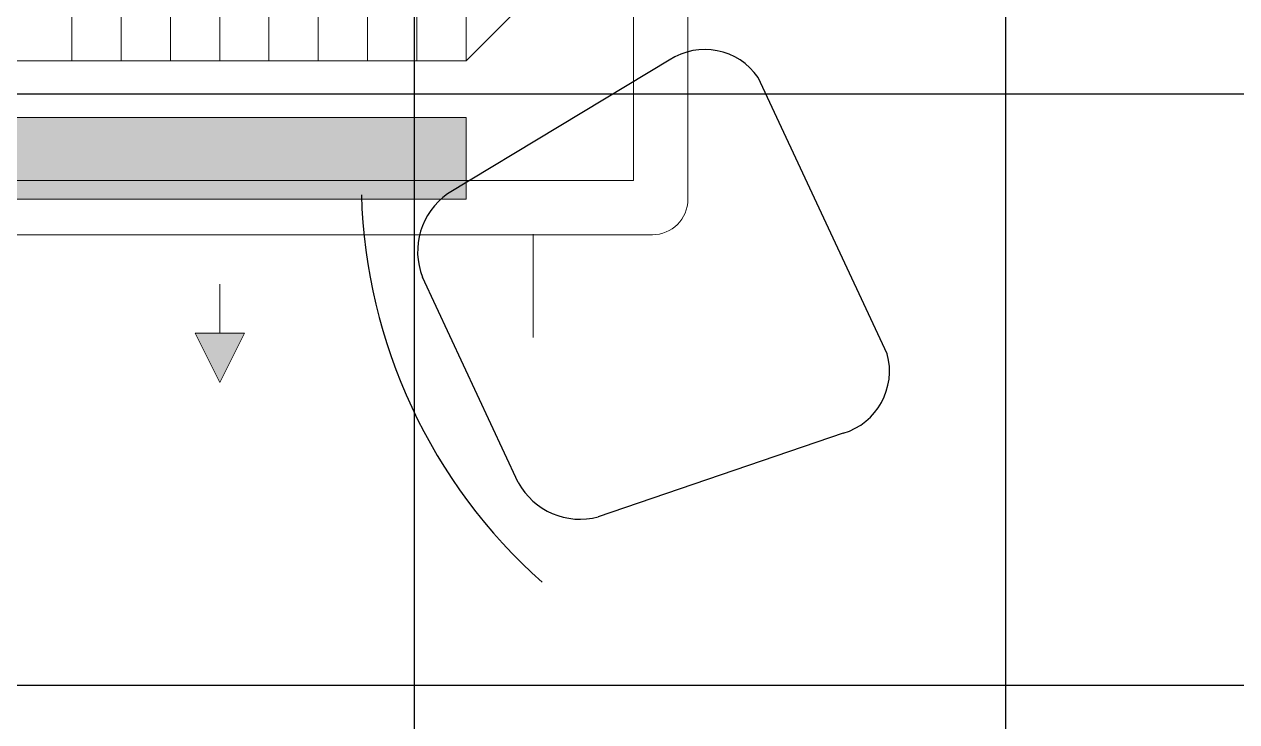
# Model space of a CAD drawing. Header units: millimetres. Extents: x -92759 to 184353, y -15225 to 86714.
# Drawn here: x -37999 to -36768, y 38921 to 39629 of the extents above; entities that cross this region are included whole.
import ezdxf

# ---------------------------------------------------------------- set-up
doc = ezdxf.new("R2010")
doc.units = ezdxf.units.MM
for name, color, linetype in [('0-1', 9, 'Continuous'), ('A-PATT-CONC', 8, 'Continuous'), ('M-ACMV_FCU', 5, 'Continuous')]:
    doc.layers.add(name, color=color, linetype=linetype)
doc.layers.add('1599_FURN_RHH_BLK8 _NEW__1ST STY_dwg _2_-1', color=7, linetype='Continuous', true_color=0xaaaaaa)
doc.layers.add('A-_FURN--4', color=7, linetype='Continuous', true_color=0xaaaaaa)
for name, color, linetype, lineweight in [('HFI 9MM FPB', 94, 'Continuous', 5), ('M-ACMV_CDP', 190, 'DRAIN_PIPE', 25), ('M-ACMV_FCU-1', 86, 'Continuous', 9)]:
    doc.layers.add(name, color=color, linetype=linetype, lineweight=lineweight)
doc.styles.get("Standard").update_dxf_attribs({"font": 'arial.ttf'})
doc.linetypes.add('DRAIN_PIPE', pattern='A,0.5,-0.2,["D",Standard,S=0.1,R=0,X=-0.1,Y=-0.05],-0.25', length=0.95)

# ---------------------------------------------------------------- blocks, each defined once
blk = doc.blocks.new('1599_FURN_RHH_BLK8 _NEW__1ST STY_dwg _2_-10346281-BLK8_RHH_1ST STOREY PLAN')
at = {"layer": 'A-_FURN--4'}
for p, q in [((-1864.6, -39747.4), (-2091.2, -39884.1)), ((-1645.3, -40046.5), (-1776, -39766.1)), ((-2019.5, -40177.2), (-2116.7, -39968.8)), ((-1689.7, -40127), (-1938.3, -40212))]:
    blk.add_line(p, q, dxfattribs=at)
for centre, radius, start, end in [((-1830.2, -39803.4), 65.8, 34.5154, 123.2649), ((-1631.2, -39869.2), 547.7, 181.6649, 228.3351), ((-2050, -39942.7), 71.6, 125.1157, 201.305), ((-1708.6, -40064.1), 65.8, 286.7351, 15.4846), ((-1956.7, -40142.8), 71.6, 208.695, 284.8843)]:
    blk.add_arc(centre, radius, start, end, dxfattribs=at)
blk = doc.blocks.new('A$Cb2bf8f38')
at = {"layer": '1599_FURN_RHH_BLK8 _NEW__1ST STY_dwg _2_-1'}
blk.add_blockref('1599_FURN_RHH_BLK8 _NEW__1ST STY_dwg _2_-10346281-BLK8_RHH_1ST STOREY PLAN', (7455.1, 46800), dxfattribs=at)
blk = doc.blocks.new('RCP_B8L1')
at = {"layer": 'A-PATT-CONC'}
h = blk.add_hatch(dxfattribs=at)
h.set_pattern_fill('ANSI37', color=256, scale=189, angle=45)
h.set_pattern_definition([(90, (18803.95, 468011.7), (-600.075, 0), []), (180, (18803.95, 468011.7), (-6e-14, -600.075), [])])
h.paths.add_polyline_path([(14603.95033, 468011.70958), (18803.95032, 468011.70958), (18803.95032, 465011.70958), (14603.95033, 465011.70958)])
at = {"layer": 'HFI 9MM FPB'}
h = blk.add_hatch(dxfattribs=at)
h.set_pattern_fill('ANSI33', color=256, scale=50)
h.set_pattern_definition([(45, (-200000, 500000), (-224.5064, 224.5064), []), (45, (-199775.5, 500000), (-224.5064, 224.5064), [158.75, -79.375])])
h.paths.add_polyline_path([(14286.95033, 468261.70958), (19120.95033, 468261.70958), (19120.95033, 464761.70958), (14286.95033, 464761.70958)])
h.paths.add_polyline_path([(14603.95033, 468011.70958), (18803.95032, 468011.70958), (18803.95032, 465011.70958), (14603.95033, 465011.70958)], flags=16)
blk = doc.blocks.new('A$Ca8a76259')
at = {"layer": 'M-ACMV_FCU', "lineweight": 0}
h = blk.add_hatch(color=256, dxfattribs=at)
h.dxf.hatch_style = 1
h.paths.add_polyline_path([(250, 356), (250, 439), (-250, 439), (-250, 356)])
h.paths.add_polyline_path([(356, -250), (439, -250), (439, 250), (356, 250)])
h.paths.add_polyline_path([(-356, 250), (-439, 250), (-439, -250), (-356, -250)])
h.paths.add_polyline_path([(-250, -356), (-250, -439), (250, -439), (250, -356)])
h = blk.add_hatch(color=256, dxfattribs=at)
h.dxf.hatch_style = 1
h.paths.add_polyline_path([(625, 0), (575, 25), (575, -25)])
for p, q in [((439, 475), (-439, 475)), ((439, 475), (439, 475)), ((475, 439), (475, 439)), ((475, 439), (475, -439)), ((250, 298.5), (298.5, 250)), ((298.5, 250), (-298.5, 250)), ((298.5, 250), (298.5, -250)), ((298.5, 200), (-298.5, 200)), ((298.5, 150), (-298.5, 150)), ((298.5, 100), (-298.5, 100)), ((298.5, 50), (-298.5, 50)), ((575, 25), (575, -25)), ((625, 0), (575, 25)), ((298.5, 0), (-298.5, 0)), ((525, 0), (575, 0)), ((625, 0), (575, -25)), ((298.5, -50), (-298.5, -50)), ((298.5, -100), (-298.5, -100)), ((298.5, -150), (-298.5, -150))]:
    blk.add_line(p, q, dxfattribs=at)
for points in [[(420, 420), (420, -420), (-420, -420), (-420, 420)], [(356, 250), (356, -250), (439, -250), (439, 250)]]:
    blk.add_lwpolyline(points, close=True, dxfattribs=at)
blk.add_arc((439, 439), 36, 0, 90, dxfattribs=at)
blk = doc.blocks.new('FCU -1')
at = {"layer": 'M-ACMV_CDP', "lineweight": 5}
blk.add_line((378826.6, -51081.4), (378826.6, -51186.4), dxfattribs=at)
at = {"layer": 'M-ACMV_FCU', "lineweight": 5, "rotation": 270}
blk.add_blockref('A$Ca8a76259', (378508.4, -50607.1), dxfattribs=at)
blk = doc.blocks.new('ACMV_B8L1_R9')
at = {"layer": 'M-ACMV_FCU-1'}
blk.add_blockref('FCU -1', (-126505.7, -19457), dxfattribs=at)

msp = doc.modelspace()

# ---------------------------------------------------------------- block references
at = {"layer": '0-1'}
msp.add_blockref('A$Cb2bf8f38', (-42933, 32541.2), dxfattribs=at)

# ---------------------------------------------------------------- next in the draw order: block references
at = {"layer": 'A-PATT-CONC', "color": 152, "true_color": 0x2776bb}
msp.add_blockref('RCP_B8L1', (-54804, -426920.5), dxfattribs=at)

# ---------------------------------------------------------------- next in the draw order: block references
at = {"layer": 'M-ACMV_FCU', "color": 5}
msp.add_blockref('ACMV_B8L1_R9', (-289803, 109954.6), dxfattribs=at)

doc.saveas('drawing.dxf')
